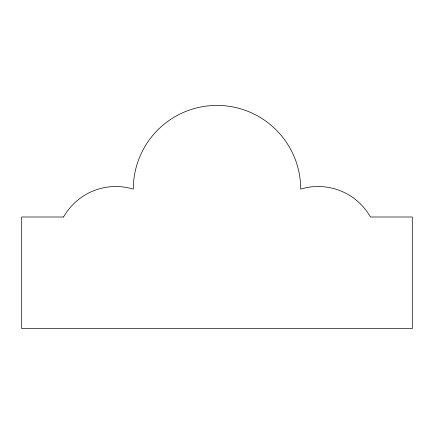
<?xml version="1.0" encoding="UTF-8"?>
<svg xmlns="http://www.w3.org/2000/svg" width="434" height="434" viewBox="0 0 434 434"><rect width="100%" height="100%" fill="white"/><g stroke="black" fill="none" stroke-linecap="round" stroke-linejoin="round"><path stroke-width="0.65" d="M63.548 217L21.7 217L21.7 328.598L412.3 328.598L412.3 217L370.452 217A60.125 60.125 0 0 0 300.702 189.099A83.702 83.702 0 0 0 217 105.402A83.702 83.702 0 0 0 133.298 189.099A60.125 60.125 0 0 0 63.548 217"/></g></svg>
